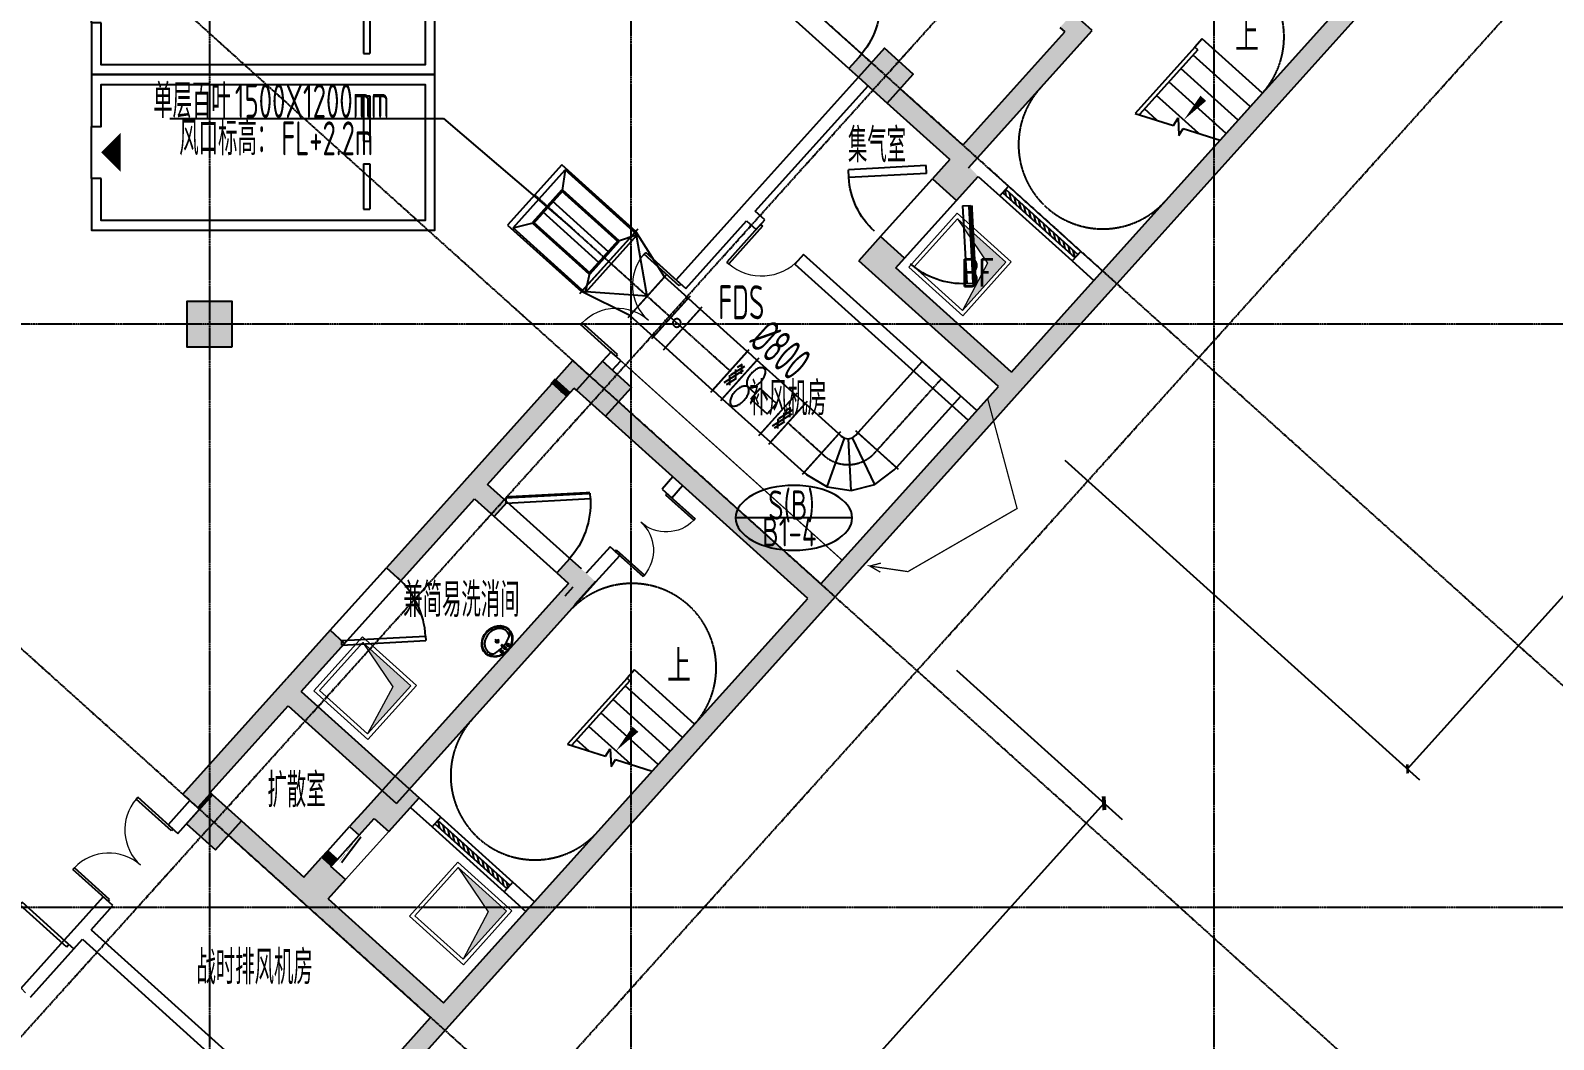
# Model space of a CAD drawing. Extents: x -20827274 to 1300756471, y -549375 to 3431892.
# Drawn here: x 50475 to 73986, y -293547 to -277979 of the extents above; entities that cross this region are included whole.
import ezdxf

# ---------------------------------------------------------------- set-up
doc = ezdxf.new("R2010")
doc.units = 0
doc.header["$LTSCALE"] = 10
for name, pattern in [('CENTER2', [1.125, 0.75, -0.125, 0.125, -0.125]), ('DASH', [0.35, 0.25, -0.1]), ('暖附图底图$0$DASH', [0.35, 0.25, -0.1]), ('暖附图底图$0$DOTE', [2.42, 2, -0.2, 0.02, -0.2])]:
    doc.linetypes.add(name, pattern=pattern)
for name, color, linetype in [('1-zs', 3, 'Continuous'), ('1-标注暖通', 4, 'Continuous'), ('DUCT-加压送风中心线', 5, 'CENTER2'), ('DUCT-加压送风标注', 3, 'Continuous'), ('DUCT-加压送风法兰', 2, 'Continuous'), ('DUCT-加压送风管', 1, 'Continuous'), ('DUCT-加压送风管端线', 2, 'Continuous'), ('DUCT-加压送风阀门', 7, 'Continuous'), ('DUCT-排风风口', 7, 'Continuous'), ('DUCT-送风中心线', 5, 'CENTER2'), ('DUCT-送风法兰', 2, 'Continuous'), ('DUCT-送风管', 4, 'Continuous'), ('DUCT-送风管端线', 2, 'Continuous'), ('DUCT-送风管设备', 7, 'Continuous'), ('DUCT-送风阀门', 7, 'Continuous'), ('H-TH_DIM', 3, 'Continuous'), ('H-暖通设备', 181, 'Continuous'), ('PUB_HATCH', 8, 'Continuous'), ('暖附图底图$0$00-停车位', 8, 'Continuous'), ('暖附图底图$0$1-标注暖通', 8, 'Continuous'), ('暖附图底图$0$A-COLUMN', 8, 'Continuous'), ('暖附图底图$0$A-DIM_SYMB', 8, 'Continuous'), ('暖附图底图$0$A-ROOM_NAME', 8, 'Continuous'), ('暖附图底图$0$A-STAIR', 8, 'Continuous'), ('暖附图底图$0$A-WALL', 8, 'Continuous'), ('暖附图底图$0$DOOR_FIRE', 8, 'Continuous'), ('暖附图底图$0$DOTE', 8, 'Continuous'), ('暖附图底图$0$LVTRY', 8, 'Continuous'), ('暖附图底图$0$PUB_HATCH', 8, 'Continuous'), ('暖附图底图$0$R_人防洗消集水坑', 8, 'Continuous'), ('暖附图底图$0$STAIR', 8, 'Continuous'), ('暖附图底图$0$WINDOW', 8, 'Continuous'), ('暖附图底图$0$WINDOW_RF', 8, 'Continuous')]:
    doc.layers.add(name, color=color, linetype=linetype)
doc.layers.add('HOLE', color=52, linetype='Continuous', lineweight=15)
doc.layers.add('暖附图底图$0$HOLE', color=8, linetype='Continuous', lineweight=15)
doc.styles.add('8B2_02', font='tssdeng.shx', dxfattribs={"width": 0.6, "bigfont": 'TSSDCHN.shx'})
doc.styles.add('8B2_02_T3', font='tssdeng.shx', dxfattribs={"width": 0.6, "bigfont": 'TSSDCHN.shx'})
doc.styles.add('_TCH_SPACE', font='SIMPLEX', dxfattribs={"height": 5, "bigfont": 'GBCBIG'})
doc.styles.add('暖附图底图$0$8B2_02', font='tssdeng.shx', dxfattribs={"width": 0.6, "bigfont": 'TSSDCHN.shx'})
doc.styles.add('暖附图底图$0$_TCH_DIM', font='SIMPLEX', dxfattribs={"bigfont": 'GBCBIG'})
doc.styles.add('暖附图底图$0$_TCH_SPACE', font='SIMPLEX', dxfattribs={"height": 5, "bigfont": 'GBCBIG'})
doc.dimstyles.new('_TCH_ARCH&&100', dxfattribs={"dimtxt": 350, "dimasz": 100, "dimexe": 250, "dimexo": 300, "dimgap": 100, "dimtad": 1, "dimdec": 0, "dimrnd": 50, "dimzin": 0, "dimdsep": 46, "dimtxsty": '8B2_02_T3', "dimblk": 'ARCHTICK', "dimcen": 0.09, "dimclrt": 7, "dimazin": 2, "dimtfac": 1, "dimtdec": 0, "dimtix": 1, "dimtmove": 2, "dimatfit": 3, "dimfxl": 0, "dimtolj": 1, "dimtzin": 0, "dimarcsym": 0})
doc.dimstyles.new('_TCH_ARCH&&150', dxfattribs={"dimtxt": 525, "dimasz": 150, "dimexe": 375, "dimexo": 450, "dimgap": 150, "dimtad": 1, "dimdec": 0, "dimrnd": 50, "dimzin": 0, "dimdsep": 46, "dimtxsty": '8B2_02_T3', "dimblk": 'ARCHTICK', "dimcen": 0.09, "dimclrt": 7, "dimazin": 2, "dimtfac": 1, "dimtdec": 0, "dimtix": 1, "dimtmove": 2, "dimatfit": 3, "dimfxl": 0, "dimtolj": 1, "dimtzin": 0, "dimarcsym": 0})

# ---------------------------------------------------------------- blocks, each defined once
blk = doc.blocks.new('$风口$00000108')
for p, q in [((-250, 135), (-190, 75)), ((-250, -135), (-250, 135)), ((250, 135), (200, 75)), ((250, 135), (250, -135)), ((200, 25), (-190, 25)), ((200, -25), (-190, -25)), ((-250, -135), (-190, -75)), ((200, -75), (250, -135)), ((250, -135), (-250, -135))]:
    blk.add_line(p, q)
at = {"linetype": 'Continuous'}
blk.add_line((250, 135), (-250, 135), dxfattribs=at)
at = {"lineweight": 40}
for p, q in [((-190, 75), (200, 75)), ((-190, -75), (-190, 75)), ((200, 75), (200, -75)), ((-190, -75), (200, -75))]:
    blk.add_line(p, q, dxfattribs=at)
blk = doc.blocks.new('$轴流风机$00000011')
for p, q in [((-500, 500, 0), (-500, -500, 0)), ((500, 500, 0), (-500, 500, 0)), ((500, -500, 0), (500, 500, 0)), ((-339, 135, 0), (-339, -135, 0)), ((88, 135, 0), (-339, 135, 0)), ((88, -135, 0), (88, 135, 0)), ((88, 0, 0), (288, 0, 0)), ((-339, -135, 0), (88, -135, 0)), ((-500, -500, 0), (500, -500, 0))]:
    blk.add_line(p, q)
for centre, radius, start, end in [((633, 238, 0), 465, 168.1126, 180), ((462, 274, 0), 291, 153.0603, 168.1126), ((355, 329, 0), 170, 129.1821, 153.0603), ((288, 410, 0), 64.8, 90, 129.1821), ((288, 410, 0), 64.8, 50.8179, 90), ((222, 329, 0), 170, 26.9397, 50.8179), ((115, 274, 0), 291, 11.8874, 26.9397), ((-56, 238, 0), 465, 0, 11.8874), ((633, 238, 0), 465, 180, 191.8874), ((462, 202, 0), 291, 191.8874, 206.9397), ((355, 148, 0), 170, 206.9397, 230.8179), ((288, 66, 0), 64.8, 230.8179, 270), ((288, 66, 0), 64.8, 270, 309.1821), ((222, 148, 0), 170, 309.1821, 333.0603), ((115, 202, 0), 291, 333.0603, 348.1126), ((-56, 238, 0), 465, 348.1126, 0), ((633, -238, 0), 465, 168.1126, 180), ((633, -238, 0), 465, 180, 191.8874), ((462, -202, 0), 291, 153.0603, 168.1126), ((355, -148, 0), 170, 129.1821, 153.0603), ((288, -66, 0), 64.8, 90, 129.1821), ((288, -66, 0), 64.8, 50.8179, 90), ((222, -148, 0), 170, 26.9397, 50.8179), ((115, -202, 0), 291, 11.8874, 26.9397), ((-56, -238, 0), 465, 0, 11.8874), ((-56, -238, 0), 465, 348.1126, 0), ((462, -274, 0), 291, 191.8874, 206.9397), ((355, -329, 0), 170, 206.9397, 230.8179), ((288, -410, 0), 64.8, 230.8179, 270), ((288, -410, 0), 64.8, 270, 309.1821), ((222, -329, 0), 170, 309.1821, 333.0603), ((115, -274, 0), 291, 333.0603, 348.1126)]:
    blk.add_arc(centre, radius, start, end)
for p in [(-500, 0, 0), (500, 0, 0)]:
    blk.add_point(p)
blk = doc.blocks.new('暖附图底图$0$车位2400x5300')
at = {"layer": '暖附图底图$0$00-停车位', "color": 251}
for p, q in [((-875, -1000), (-175, -1000)), ((-875, -1100), (-875, -1000)), ((-875, -1100), (-175, -1100)), ((-175, -1100), (-175, -1000)), ((175, -1000), (875, -1000)), ((175, -1100), (175, -1000)), ((175, -1100), (875, -1100)), ((875, -1100), (875, -1000)), ((400, -5300), (-400, -5300))]:
    blk.add_line(p, q, dxfattribs=at)
blk.add_lwpolyline([(400, -5150), (400, -5300), (1200, -5300), (1200, 0), (-1200, 0), (-1200, -5300), (-400, -5300), (-400, -5150), (-1050, -5150), (-1050, -150), (1050, -150), (1050, -5150), (400, -5150)], dxfattribs=at)
blk.add_lwpolyline([(0, -5150, 0, 600, 0), (0, -4850, 600, 600, 0)], format="xyseb", dxfattribs=at)
blk = doc.blocks.new('暖附图底图$0$洗消污水集水坑')
at = {"layer": '暖附图底图$0$R_人防洗消集水坑', "lineweight": 15}
h = blk.add_hatch(color=256, dxfattribs=at)
h.dxf.hatch_style = 1
h.paths.add_polyline_path([(161254, 16997), (162054, 17197), (161054, 17197), (161054, 16197)])
for points in [[(162114, 17257), (160994, 17257), (160994, 16137), (162114, 16137)], [(162054, 17197), (161054, 17197), (161054, 16197), (162054, 16197)]]:
    blk.add_lwpolyline(points, close=True, dxfattribs=at)
blk.add_lwpolyline([(161054, 16197), (161254, 16997), (162054, 17197)], dxfattribs=at)
blk = doc.blocks.new('暖附图底图$0$洗消坑')
at = {"layer": '暖附图底图$0$R_人防洗消集水坑', "lineweight": 15, "rotation": 227.9999999999999}
for p in [(227725, -275200), (218544, -281735), (220017, -285211)]:
    blk.add_blockref('暖附图底图$0$洗消污水集水坑', p, dxfattribs=at)
blk = doc.blocks.new('_FZH')
blk.add_lwpolyline([(-0.5, -0.5), (0.5, -0.5), (0.5, 0.5), (-0.5, 0.5)], close=True)
at = {"layer": 'PUB_HATCH'}
blk.add_solid([(-0.5, -0.5), (0.5, -0.5), (-0.5, 0.5), (0.5, 0.5)], dxfattribs=at)
blk = doc.blocks.new('暖附图底图$0$$DorLib2D$00000002')
for p, q in [((-0.5, 0), (-0.5, 0.4875)), ((-0.475, 0.4875), (-0.5, 0.4875)), ((-0.475, 0), (-0.475, 0.4875)), ((0.475, 0), (0.475, 0.4875)), ((0.475, 0.4875), (0.5, 0.4875)), ((0.5, 0), (0.5, 0.4875)), ((-0.5, 0), (-0.475, 0)), ((0.5, 0), (0.475, 0))]:
    blk.add_line(p, q)
at = {"lineweight": 13}
for centre, start, end in [((-0.4875, 0), 0, 88.53072), ((0.4875, 0), 91.46928, 180)]:
    blk.add_arc(centre, 0.4875, start, end, dxfattribs=at)
blk = doc.blocks.new('暖附图底图$0$$DorLib2D$00000081')
for p, q in [((-0.207, 0.774), (-0.169, 0.811)), ((0.5, 0.067), (-0.207, 0.774)), ((0.538, 0.104), (-0.169, 0.811)), ((0.5, 0.067), (0.538, 0.104))]:
    blk.add_line(p, q)
blk.add_arc((0.5, 0.067), 1, 135, 180)
blk = doc.blocks.new('暖附图底图$0$$DorLib2D$00000084')
for p, q in [((-0.207, 0.807), (-0.16, 0.854)), ((0.5, 0.1), (-0.207, 0.807)), ((0.5, 0.1), (0.547, 0.147))]:
    blk.add_line(p, q)
at = {"const_width": 0.0333}
blk.add_lwpolyline([(0.547, 0.147), (-0.16, 0.854)], dxfattribs=at)
blk.add_arc((0.5, 0.1), 1, 135, 180)
blk = doc.blocks.new('暖附图底图$0$$WINLIB2D$00000039')
at = {"color": 0}
for points in [[(-0.5, 0.5), (-0.5, -0.5)], [(0.5, 0.5), (-0.5, 0.5)], [(0.5, -0.5), (0.5, 0.5)], [(-0.5, 0.167), (0.5, 0.167)], [(-0.384, -0.167), (-0.448, 0.167)], [(-0.316, -0.167), (-0.38, 0.167)], [(-0.248, -0.167), (-0.312, 0.167)], [(-0.18, -0.167), (-0.244, 0.167)], [(-0.112, -0.167), (-0.176, 0.167)], [(-0.044, -0.167), (-0.108, 0.167)], [(0.024, -0.167), (-0.04, 0.167)], [(0.092, -0.167), (0.028, 0.167)], [(0.16, -0.167), (0.096, 0.167)], [(0.228, -0.167), (0.164, 0.167)], [(0.296, -0.167), (0.232, 0.167)], [(0.364, -0.167), (0.3, 0.167)], [(0.432, -0.167), (0.368, 0.167)], [(0.5, -0.167), (0.436, 0.167)], [(-0.452, -0.167), (-0.5, 0.084)], [(-0.5, -0.167), (0.5, -0.167)], [(0.5, -0.5), (-0.5, -0.5)]]:
    blk.add_lwpolyline(points, dxfattribs=at)
blk = doc.blocks.new('暖附图底图$0$$DorLib2D$00000075')
for p, q in [((-0.207, 1.02), (-0.136, 1.09)), ((0.5, 0.313), (-0.207, 1.02)), ((0.5, 0.313), (0.571, 0.383)), ((0.5, -0.313), (-0.207, -1.02)), ((0.571, -0.383), (-0.136, -1.09)), ((0.5, -0.313), (0.571, -0.383)), ((-0.207, -1.02), (-0.136, -1.09))]:
    blk.add_line(p, q)
at = {"const_width": 0.0625}
blk.add_lwpolyline([(0.571, 0.383), (-0.136, 1.09)], dxfattribs=at)
for centre, start, end in [((0.5, 0.313), 135, 180), ((0.5, -0.313), 180, 225)]:
    blk.add_arc(centre, 1, start, end)
blk = doc.blocks.new('暖附图底图$0$$DorLib2D$00000249')
at = {"color": 0}
for points, const_width in [([(-0.504, 0.274), (0.492, 0.361)], 0.06), ([(-0.5, 0.2), (-0.254, 0.221)], 0.01), ([(-0.156, 0.23), (0.13, 0.255)], 0.01), ([(0.207, 0.262), (0.496, 0.287)], 0.01)]:
    blk.add_lwpolyline(points, dxfattribs=dict(at, const_width=const_width))
blk = doc.blocks.new('暖附图底图$0$$lvtry$00000173')
at = {"color": 0}
for p, q in [((-35, -219, 0), (40, -219, 0)), ((-11, -125, 0), (-16, -50, 0)), ((2, -177, 0), (2, -260, 0)), ((12, -125, 0), (16, -50, 0))]:
    blk.add_line(p, q, dxfattribs=at)
for centre, radius in [((-69, -62, 0), 20.6), ((-69, -62, 0), 15.6), ((2, -219, 0), 23.4), ((0, -50, 0), 15.8), ((72, -62, 0), 20.6), ((72, -62, 0), 15.6)]:
    blk.add_circle(centre, radius, dxfattribs=at)
blk.add_arc((1, -117, 0), 13.9, 215.486, 324.514, dxfattribs=at)
blk.add_ellipse((2, -219, 0), major_axis=(-259, 0), ratio=0.848663, dxfattribs=at)
for start_param, end_param in [(4.764585, 5.931457), (3.493317, 4.671733)]:
    blk.add_ellipse((2, -215, 0), major_axis=(-259, 0), ratio=0.459125, start_param=start_param, end_param=end_param, dxfattribs=at)
for points, knots in [([(-247, -219, 0), (-247, -226, 0), (-247, -233, 0), (-245, -253, 0), (-242, -264, 0), (-234, -288, 0), (-229, -299, 0), (-216, -321, 0), (-209, -331, 0), (-192, -351, 0), (-183, -360, 0), (-162, -377, 0), (-151, -385, 0), (-127, -399, 0), (-115, -405, 0), (-88, -415, 0), (-75, -419, 0), (-47, -425, 0), (-32, -427, 0), (-4, -429, 0), (11, -429, 0), (40, -426, 0), (54, -424, 0), (82, -418, 0), (96, -413, 0), (122, -403, 0), (134, -397, 0), (158, -383, 0), (169, -375, 0), (189, -357, 0), (198, -348, 0), (215, -328, 0), (222, -318, 0), (234, -296, 0), (239, -284, 0), (246, -261, 0), (248, -249, 0), (251, -225, 0), (251, -213, 0), (249, -189, 0), (246, -177, 0), (239, -154, 0), (234, -143, 0), (222, -121, 0), (215, -110, 0), (199, -90, 0), (190, -81, 0), (170, -63, 0), (159, -55, 0), (135, -41, 0), (123, -35, 0), (97, -24, 0), (83, -20, 0), (55, -13, 0), (41, -11, 0), (12, -9, 0), (-3, -9, 0), (-31, -10, 0), (-46, -12, 0), (-74, -18, 0), (-87, -22, 0), (-114, -32, 0), (-126, -38, 0), (-150, -52, 0), (-162, -60, 0), (-182, -77, 0), (-192, -86, 0), (-209, -106, 0), (-216, -116, 0), (-228, -138, 0), (-234, -149, 0), (-242, -172, 0), (-244, -184, 0), (-247, -204, 0), (-247, -211, 0), (-247, -219, 0)], [0, 0, 0, 0, 0.105369, 0.105369, 0.278747, 0.278747, 0.452125, 0.452125, 0.625504, 0.625504, 0.798882, 0.798882, 0.97226, 0.97226, 1.145639, 1.145639, 1.319017, 1.319017, 1.492395, 1.492395, 1.665774, 1.665774, 1.839152, 1.839152, 2.01253, 2.01253, 2.185909, 2.185909, 2.359287, 2.359287, 2.532665, 2.532665, 2.706044, 2.706044, 2.879422, 2.879422, 3.0528, 3.0528, 3.226179, 3.226179, 3.399557, 3.399557, 3.572935, 3.572935, 3.746313, 3.746313, 3.919692, 3.919692, 4.09307, 4.09307, 4.266448, 4.266448, 4.439827, 4.439827, 4.613205, 4.613205, 4.786583, 4.786583, 4.959962, 4.959962, 5.13334, 5.13334, 5.306718, 5.306718, 5.480097, 5.480097, 5.653475, 5.653475, 5.826853, 5.826853, 6.000232, 6.000232, 6.17361, 6.17361, 6.283185, 6.283185, 6.283185, 6.283185]), ([(-184, -131, 0), (-185, -133, 0), (-186, -135, 0), (-191, -143, 0), (-195, -149, 0), (-201, -161, 0), (-203, -168, 0), (-207, -180, 0), (-209, -187, 0), (-211, -199, 0), (-212, -205, 0), (-212, -214, 0), (-212, -216, 0), (-212, -219, 0), (-212, -225, 0), (-212, -232, 0), (-210, -246, 0), (-208, -254, 0), (-204, -266, 0), (-202, -272, 0), (-198, -281, 0), (-196, -286, 0), (-189, -298, 0), (-185, -304, 0), (-176, -316, 0), (-171, -322, 0), (-161, -332, 0), (-156, -337, 0), (-143, -347, 0), (-135, -353, 0), (-121, -362, 0), (-116, -365, 0), (-105, -370, 0), (-100, -373, 0), (-88, -378, 0), (-82, -380, 0), (-69, -384, 0), (-63, -386, 0), (-47, -389, 0), (-38, -391, 0), (-21, -393, 0), (-12, -393, 0), (7, -394, 0), (16, -393, 0), (34, -392, 0), (43, -390, 0), (59, -387, 0), (67, -385, 0), (83, -380, 0), (91, -378, 0), (106, -372, 0), (113, -368, 0), (127, -361, 0), (133, -357, 0), (146, -348, 0), (152, -343, 0), (163, -333, 0), (169, -328, 0), (178, -317, 0), (183, -312, 0), (190, -301, 0), (194, -296, 0), (200, -284, 0), (204, -277, 0), (209, -264, 0), (210, -258, 0), (213, -246, 0), (214, -241, 0), (216, -227, 0), (216, -219, 0), (215, -206, 0), (214, -200, 0), (213, -189, 0), (211, -183, 0), (206, -167, 0), (202, -156, 0), (193, -141, 0), (190, -136, 0), (187, -131, 0)], [5.740897, 5.740897, 5.740897, 5.740897, 5.780874, 5.780874, 5.896829, 5.896829, 6.012784, 6.012784, 6.128739, 6.128739, 6.240697, 6.240697, 6.283185, 6.283185, 6.283185, 6.399826, 6.399826, 6.5409, 6.5409, 6.634, 6.634, 6.7271, 6.7271, 6.852188, 6.852188, 6.977276, 6.977276, 7.077377, 7.077377, 7.229977, 7.229977, 7.317389, 7.317389, 7.404801, 7.404801, 7.497094, 7.497094, 7.589386, 7.589386, 7.712334, 7.712334, 7.835281, 7.835281, 7.958228, 7.958228, 8.081175, 8.081175, 8.194983, 8.194983, 8.30879, 8.30879, 8.422598, 8.422598, 8.537599, 8.537599, 8.6526, 8.6526, 8.767602, 8.767602, 8.884432, 8.884432, 8.982435, 8.982435, 9.119467, 9.119467, 9.224191, 9.224191, 9.328914, 9.328914, 9.470087, 9.470087, 9.571187, 9.571187, 9.672288, 9.672288, 9.874489, 9.874489, 9.967059, 9.967059, 9.967059, 9.967059])]:
    blk.add_open_spline(points, degree=3, knots=knots, dxfattribs=at)
for p in [(1, -50), (2, -219, 0)]:
    blk.add_point(p, dxfattribs=at)
blk = doc.blocks.new('暖附图底图$0$$DorLib2D$00000001')
for p, q in [((0.45, 0.975), (0.5, 0.975)), ((0.45, 0), (0.45, 0.975)), ((0.5, 0), (0.5, 0.975)), ((0.5, 0), (0.45, 0))]:
    blk.add_line(p, q)
at = {"lineweight": 13}
blk.add_arc((0.475, 0), 0.975, 91.4693, 180, dxfattribs=at)
blk = doc.blocks.new('暖附图底图$0$AFSFCS')
at = {"layer": '暖附图底图$0$PUB_HATCH'}
for points in [[(66889.8, -281836.5), (67112.7, -282037.2), (71094, -277615.5), (70871.1, -277414.8)], [(66864.6, -277978.8), (66567.4, -277711.1), (66366.6, -277934.1), (66440.9, -278001)], [(64900, -280011.2), (64957.6, -280096.7), (66864.6, -277978.8), (66440.9, -278001), (64868.5, -279747.4)], [(63255.8, -278699), (63456.5, -278476), (63307.9, -278342.2), (63107.1, -278565.1)], [(63902.4, -278877.5), (63701.6, -279100.4), (64667.7, -279970.3), (64900, -280011.2), (64868.5, -279747.4)], [(64667.7, -279970.3), (64400.1, -280267.6), (64771.6, -280602.1), (65106.2, -280230.6), (64900, -280011.2)], [(63834.9, -281642.5), (63968.7, -281493.9), (63597.1, -281159.3), (63262.6, -281530.9)], [(65581.2, -283439.2), (65618.4, -283248.4), (63834.9, -281642.5), (63262.6, -281530.9), (65417.7, -283471.4)], [(65581.2, -283439.2), (65707.5, -283597.8), (67112.7, -282037.2), (66889.8, -281836.5), (65618.4, -283248.4)], [(58589.9, -283357.8), (58812.9, -283558.5), (58869.2, -283495.9), (58847, -283072.3)], [(58906.4, -283529.4), (59107.1, -283306.5), (58847, -283072.3), (58869.2, -283495.9)], [(57345.2, -285039.1), (57531.1, -284982.1), (58746, -283632.8), (58523, -283432.1), (57174.3, -284930)], [(58523, -283432.1), (58746, -283632.8), (58812.9, -283558.5), (58589.9, -283357.8)], [(65016.2, -283917.3), (65239.1, -284118), (65707.5, -283597.8), (65581.2, -283439.2), (65417.7, -283471.4)], [(59553, -283707.9), (59352.3, -283930.9), (60541.3, -285001.5), (60742.1, -284778.5)], [(62637, -286709), (62763.4, -286867.6), (65239.1, -284118), (65016.2, -283917.3), (62674.2, -286518.3)], [(57174.3, -284930), (55969.8, -286267.8), (56192.7, -286468.5), (57330.3, -285205.1), (57345.2, -285039.1)], [(62637, -286709), (62674.2, -286518.3), (60742.1, -284778.5), (60541.3, -285001.5), (62473.5, -286741.2)], [(57330.3, -285205.1), (57633.3, -285477.8), (57834, -285254.9), (57531.1, -284982.1), (57345.2, -285039.1)], [(58980.2, -286286.9), (58800.1, -286124.8), (58599.4, -286347.7), (58779.5, -286509.9), (58943, -286477.7)], [(59203.1, -286487.8), (58980.1, -286287), (58980.2, -286286.9), (58943, -286477.7), (59069.3, -286636.3)], [(58943, -286477.7), (58779.5, -286509.9), (58656.1, -286646.9), (58879.1, -286847.6), (59069.3, -286636.3)], [(58879.1, -286847.6), (58656.1, -286646.9), (56102.9, -289482.6), (56125.1, -289906.2)], [(58258, -291423), (58480.9, -291623.8), (62763.4, -286867.6), (62637, -286709), (62473.5, -286741.2)], [(54653.7, -288177.8), (55322.9, -287434.6), (55099.9, -287233.9), (54430.8, -287977), (54512.5, -288185.2)], [(52824.9, -289760.6), (53248.6, -289738.4), (54453, -288400.7), (54512.5, -288185.2), (54430.8, -287977)], [(54512.5, -288185.2), (54453, -288400.7), (56125.1, -289906.2), (56102.9, -289482.6), (54653.7, -288177.8)], [(55634.5, -290002.8), (56006, -290337.3), (56474.4, -289817.1), (56102.9, -289482.6)], [(53248.6, -289738.4), (52824.9, -289760.6), (53047.8, -289961.3)], [(53085, -289994.8), (53285.7, -289771.8), (53248.6, -289738.4), (53047.8, -289961.3)], [(55634.5, -290002.8), (55400.3, -290262.9), (55548.9, -290396.7), (55783.1, -290136.6)], [(53731.6, -290173.3), (53530.9, -290396.2), (54868.5, -291600.7), (54880.5, -291288.5), (54697.7, -291043.2)], [(54880.5, -291288.5), (55069.3, -291377.7), (55336.9, -291080.5), (54965.3, -290745.9), (54697.7, -291043.2)], [(55114, -290879.7), (55214.3, -290768.3), (55065.7, -290634.4), (54965.3, -290745.9)], [(54880.5, -291288.5), (54868.5, -291600.7), (56652.1, -293206.6), (56860.2, -293124.9), (56852.8, -292983.6), (55069.3, -291377.7)], [(56860.2, -293124.9), (57075.7, -293184.4), (58480.9, -291623.8), (58258, -291423), (56852.8, -292983.6)], [(54912.3, -295138.8), (55135.3, -295339.5), (57075.7, -293184.4), (56860.2, -293124.9), (56652.1, -293206.6)]]:
    blk.add_hatch(color=256, dxfattribs=at).paths.add_polyline_path(points)
at = {"layer": '暖附图底图$0$A-DIM_SYMB'}
for points in [[(69121.9, -278423.4, 0, 0, 0), (68278.8, -279359.7, 0, 120, 0), (68579.9, -279025.3, 0, 0, 0)], [(60356.3, -288158.6, 0, 0, 0), (59513.2, -289094.9, 0, 120, 0), (59814.3, -288760.5, 0, 0, 0)]]:
    blk.add_lwpolyline(points, format="xyseb", dxfattribs=at)
at = {"layer": '暖附图底图$0$A-STAIR'}
for p, q in [((68563.7, -278109.2), (68450, -278235.6)), ((69492.7, -278945.6), (68563.7, -278109.2)), ((68450, -278235.6), (67529.9, -279257.5)), ((68450, -278235.6), (67529.9, -279257.5)), ((68494.6, -278275.7), (67592.8, -279277.3)), ((69305.3, -279153.7), (68421, -278357.4)), ((68494.6, -278275.7), (68450, -278235.6)), ((69118, -279361.8), (68233.6, -278565.5)), ((68930.6, -279569.9), (68046.3, -278773.6)), ((68506.9, -279565.1), (67858.9, -278981.7)), ((69492.7, -278945.6), (68840.4, -279670.1)), ((67529.9, -279257.5), (68118.5, -279442.8)), ((67863.4, -279362.5), (67671.6, -279189.8)), ((68118.5, -279442.8), (68190.9, -279328.9)), ((68190.9, -279328.9), (68202.8, -279597.6)), ((68202.8, -279597.6), (68270.8, -279490.8)), ((68270.8, -279490.8), (68840.4, -279670.1)), ((59684.4, -287970.8), (58764.3, -288992.7)), ((59684.4, -287970.8), (58764.3, -288992.7)), ((59798.1, -287844.4), (59684.4, -287970.8)), ((59729, -288010.9), (59684.4, -287970.8)), ((60727.1, -288680.8), (59798.1, -287844.4)), ((59729, -288010.9), (58827.2, -289012.5)), ((60539.7, -288888.9), (59655.4, -288092.6)), ((60352.4, -289097), (59468, -288300.7)), ((60165, -289305.1), (59280.7, -288508.8)), ((60727.1, -288680.8), (60074.7, -289405.3)), ((59097.8, -289097.7), (58905.9, -288925)), ((59741.2, -289300.3), (59093.3, -288716.9)), ((58764.3, -288992.7), (59352.8, -289178)), ((59352.8, -289178), (59425.3, -289064.1)), ((59425.3, -289064.1), (59437.2, -289332.8)), ((59437.2, -289332.8), (59505.2, -289226)), ((59505.2, -289226), (60074.7, -289405.3))]:
    blk.add_line(p, q, dxfattribs=at)
at = {"layer": '暖附图底图$0$A-WALL'}
for p, q in [((66889.8, -281836.5), (70871.1, -277414.8)), ((67112.7, -282037.2), (71094, -277615.5)), ((66864.6, -277978.8), (66567.4, -277711.1)), ((64868.5, -279747.4), (66440.9, -278001)), ((64957.6, -280096.7), (66864.6, -277978.8)), ((66366.6, -277934.1), (66440.9, -278001)), ((63307.9, -278342.2), (63107.1, -278565.1)), ((63456.5, -278476), (63307.9, -278342.2)), ((63107.1, -278565.1), (63255.8, -278699)), ((61449.1, -280705.4), (63255.8, -278699)), ((61664.6, -280765), (63404.4, -278832.8)), ((64868.5, -279747.4), (63902.4, -278877.5)), ((64667.7, -279970.3), (63701.6, -279100.4)), ((64667.7, -279970.3), (64400.1, -280267.6)), ((64771.6, -280602.1), (65106.2, -280230.6)), ((65106.2, -280230.6), (65440.6, -280531.7)), ((65574.5, -280383), (65240, -280081.9)), ((64400.1, -280267.6), (64771.6, -280602.1)), ((65440.6, -280531.7), (65574.5, -280383)), ((61449.1, -280705.4), (60441.2, -281824.8)), ((60589.9, -281958.6), (61530.8, -280913.6)), ((61530.8, -280913.6), (61679.4, -281047.4)), ((61813.3, -280898.8), (61664.6, -280765)), ((61679.4, -281047.4), (61813.3, -280898.8)), ((63597.1, -281159.3), (63262.6, -281530.9)), ((63968.7, -281493.9), (63597.1, -281159.3)), ((66689.2, -281386.7), (66555.3, -281535.4)), ((67023.6, -281687.8), (66689.2, -281386.7)), ((62407.8, -281434.1), (62274, -281582.7)), ((62274, -281582.7), (64949.3, -283991.6)), ((65083.1, -283843), (62407.8, -281434.1)), ((65417.7, -283471.4), (63262.6, -281530.9)), ((63834.9, -281642.5), (63968.7, -281493.9)), ((65618.4, -283248.4), (63834.9, -281642.5)), ((66555.3, -281535.4), (66889.8, -281836.5)), ((60441.2, -281824.8), (60589.9, -281958.6)), ((65618.4, -283248.4), (66889.8, -281836.5)), ((65707.5, -283597.8), (67112.7, -282037.2)), ((59437.5, -282939.5), (59307.9, -283083.5)), ((59586.2, -283073.3), (59437.5, -282939.5)), ((58589.9, -283357.8), (58847, -283072.3)), ((59107.1, -283306.5), (58847, -283072.3)), ((59456.5, -283217.3), (59586.2, -283073.3)), ((57174.3, -284930), (58523, -283432.1)), ((58515.6, -283425.5), (58582.6, -283351.1)), ((58523, -283432.1), (58589.9, -283357.8)), ((58664.3, -283559.3), (58731.2, -283485)), ((58812.9, -283558.5), (58869.2, -283495.9)), ((58906.4, -283529.4), (58869.2, -283495.9)), ((65016.2, -283917.3), (65417.7, -283471.4)), ((57531.1, -284982.1), (58746, -283632.8)), ((58746, -283632.8), (58812.9, -283558.5)), ((60742.1, -284778.5), (59553, -283707.9)), ((65239.1, -284118), (65707.5, -283597.8)), ((60541.3, -285001.5), (59352.3, -283930.9)), ((62674.2, -286518.3), (65016.2, -283917.3)), ((62763.4, -286867.6), (65239.1, -284118)), ((57174.3, -284930), (55969.8, -286267.8)), ((60392.7, -284867.7), (60225.4, -285053.4)), ((62674.2, -286518.3), (60742.1, -284778.5)), ((57834, -285254.9), (57531.1, -284982.1)), ((60225.4, -285053.4), (60374, -285187.3)), ((60374, -285187.3), (60541.3, -285001.5)), ((62473.5, -286741.2), (60541.3, -285001.5)), ((56192.7, -286468.5), (57330.3, -285205.1)), ((57330.3, -285205.1), (57633.3, -285477.8)), ((57633.3, -285477.8), (57834, -285254.9)), ((58800.1, -286124.8), (58599.4, -286347.7)), ((58980.2, -286286.9), (58800.1, -286124.8)), ((59422.5, -285945.2), (59054.4, -286353.9)), ((59203.1, -286487.8), (59571.1, -286079)), ((59571.1, -286079), (59422.5, -285945.2)), ((55969.8, -286267.8), (56192.7, -286468.5)), ((58599.4, -286347.7), (58779.5, -286509.9)), ((58980.1, -286287), (58980.2, -286286.9)), ((59047.1, -286347.3), (59047.1, -286347.2)), ((58779.5, -286509.9), (58656.1, -286646.9)), ((58846.4, -286570.1), (58723, -286707.1)), ((59195.7, -286481.1), (59062, -286629.6)), ((59203.1, -286487.8), (59069.3, -286636.3)), ((58656.1, -286646.9), (56102.9, -289482.6)), ((58258, -291423), (62473.5, -286741.2)), ((59062, -286629.6), (58871.7, -286841)), ((59069.3, -286636.3), (58879.1, -286847.6)), ((58879.1, -286847.6), (56125.1, -289906.2)), ((58480.9, -291623.8), (62763.4, -286867.6)), ((55099.9, -287233.9), (54430.8, -287977)), ((55322.9, -287434.6), (55099.9, -287233.9)), ((54653.7, -288177.8), (55322.9, -287434.6)), ((52824.9, -289760.6), (54430.8, -287977)), ((54653.7, -288177.8), (56102.9, -289482.6)), ((53248.6, -289738.4), (54453, -288400.7)), ((54453, -288400.7), (56125.1, -289906.2)), ((55634.5, -290002.8), (56102.9, -289482.6)), ((56102.9, -289482.6), (56474.4, -289817.1)), ((52936.3, -289860.9), (52601.8, -290232.5)), ((52824.9, -289760.6), (53047.8, -289961.3)), ((53248.6, -289738.4), (53248.6, -289738.4)), ((53248.6, -289738.4), (53285.7, -289771.8)), ((56006, -290337.3), (56474.4, -289817.1)), ((56808.8, -290118.2), (56474.4, -289817.1)), ((52750.4, -290366.3), (53085, -289994.8)), ((53047.8, -289961.3), (53085, -289994.8)), ((55634.5, -290002.8), (55400.3, -290262.9)), ((56340.6, -289965.7), (56675, -290266.9)), ((56675, -290266.9), (56808.8, -290118.2)), ((52601.8, -290232.5), (52750.4, -290366.3)), ((53731.6, -290173.3), (54697.7, -291043.2)), ((55400.3, -290262.9), (55548.9, -290396.7)), ((55548.9, -290396.7), (55783.1, -290136.6)), ((55783.1, -290136.6), (56006, -290337.3)), ((53530.9, -290396.2), (54868.5, -291600.7)), ((54697.7, -291043.2), (54965.3, -290745.9)), ((55065.7, -290634.4), (54965.3, -290745.9)), ((55214.3, -290768.3), (55065.7, -290634.4)), ((55114, -290879.7), (55214.3, -290768.3)), ((55336.9, -291080.5), (55114, -290879.7)), ((55069.3, -291377.7), (55336.9, -291080.5)), ((57923.6, -291121.9), (57789.7, -291270.6)), ((57789.7, -291270.6), (58124.2, -291571.7)), ((58258, -291423), (57923.6, -291121.9)), ((51598.1, -291347.2), (51196.6, -291793.1)), ((51412.1, -291852.6), (51746.7, -291481)), ((51746.7, -291481), (51598.1, -291347.2)), ((55069.3, -291377.7), (56852.8, -292983.6)), ((56852.8, -292983.6), (58258, -291423)), ((54868.5, -291600.7), (56652.1, -293206.6)), ((57075.7, -293184.4), (58480.9, -291623.8)), ((51196.6, -291793.1), (50995.9, -292016)), ((51144.5, -292149.9), (51278.3, -292001.2)), ((51278.3, -292001.2), (54845.4, -295213.1)), ((51412.1, -291852.6), (54979.2, -295064.4)), ((50995.9, -292016), (51144.5, -292149.9)), ((54912.3, -295138.8), (56652.1, -293206.6)), ((55135.3, -295339.5), (57075.7, -293184.4))]:
    blk.add_line(p, q, dxfattribs=at)
at = {"layer": '暖附图底图$0$DOTE', "color": 16, "linetype": '暖附图底图$0$DOTE', "ltscale": 1.5}
for p, q in [((53241.4, -155629.3), (53241.4, -385768.2)), ((59741.4, -155629.3), (59741.4, -385768.2)), ((68741.4, -155629.3), (68741.4, -385768.2))]:
    blk.add_line(p, q, dxfattribs=at)
at = {"layer": '暖附图底图$0$DOTE', "color": 127, "linetype": '暖附图底图$0$DOTE', "ltscale": 1.5}
for p, q in [((-19282.2, -370815), (113456.9, -223393.3)), ((-14328.5, -375027.4), (118287.3, -227742.6)), ((54955.2, -270821.4), (78594.3, -292106.2)), ((50605.8, -275651.8), (74245, -296936.6)), ((44583.6, -282340.1), (68222.8, -303624.9)), ((145070.3, -282510.4), (16241.4, -282510.4)), ((145070.3, -291510.4), (16241.4, -291510.4))]:
    blk.add_line(p, q, dxfattribs=at)
at = {"layer": '暖附图底图$0$STAIR', "color": 9, "linetype": '暖附图底图$0$DASH'}
for centre, start, end in [((68526.6, -278075.8), 318, 138), ((67027.7, -279740.4), 138, 318), ((59761, -287811), 318, 138), ((58262.1, -289475.6), 138, 318)]:
    blk.add_arc(centre, 1300, start, end, dxfattribs=at)
at = {"layer": '暖附图底图$0$WINDOW'}
for p, q in [((50326.7, -292759.2), (50995.9, -292016)), ((50475.4, -292893), (51144.5, -292149.9))]:
    blk.add_line(p, q, dxfattribs=at)
at = {"layer": '暖附图底图$0$WINDOW_RF'}
for p, q in [((63307.9, -278342.2), (62341.8, -277472.3)), ((63107.1, -278565.1), (62141, -277695.3)), ((63597.1, -281159.3), (64400.1, -280267.6)), ((63968.7, -281493.9), (64771.6, -280602.1)), ((58800.1, -286124.8), (57834, -285254.9)), ((58599.4, -286347.7), (57633.3, -285477.8)), ((55099.9, -287233.9), (55969.8, -286267.8)), ((55322.9, -287434.6), (56192.7, -286468.5)), ((55065.7, -290634.4), (55400.3, -290262.9)), ((55214.3, -290768.3), (55548.9, -290396.7))]:
    blk.add_line(p, q, dxfattribs=at)
at = {"layer": '暖附图底图$0$WINDOW_RF', "lineweight": 15}
blk.add_line((55336.9, -291080.5), (56006, -290337.3), dxfattribs=at)
blk.add_blockref('暖附图底图$0$洗消坑', (-67208.6, 124839.6))
at = {"layer": '暖附图底图$0$00-停车位', "rotation": 270}
for p in [(56716.4, -277460.4), (56716.4, -279860.4)]:
    blk.add_blockref('暖附图底图$0$车位2400x5300', p, dxfattribs=at)
at = {"layer": '暖附图底图$0$A-COLUMN'}
for p, xscale, yscale, zscale, rotation in [((63679.4, -278676.7), 600.0000000000158, 600.0000000000158, 600.0000000000158, 47.99999999999928), ((53241.4, -282510.4), 699.9999999993597, 699.9999999993597, 699.9999999993597, 89.9999999999726), ((59330.1, -283507.2), 600.0000000000256, 600.0000000000256, 600.0000000000256, 47.99999999999824), ((53307.9, -290195.5), 600.0000000000256, 600.0000000000256, 600.0000000000256, 47.99999999999824)]:
    blk.add_blockref('_FZH', p, dxfattribs=dict(at, xscale=xscale, yscale=yscale, zscale=zscale, rotation=rotation))
at = {"layer": '暖附图底图$0$DOOR_FIRE', "zscale": 200}
for name, p, xscale, yscale, rotation in [('暖附图底图$0$$DorLib2D$00000001', (62043.6, -281240.7), 800, 800, 137.9999999999984), ('暖附图底图$0$$DorLib2D$00000002', (60013.7, -282449.1), -1500, 1500, 47.9999999999991), ('暖附图底图$0$$DorLib2D$00000002', (59898.2, -285566.2), -1200, 1200, 228.0000000000064), ('暖附图底图$0$$DorLib2D$00000002', (52174.2, -290856.8), 1500, 1500, 47.99999999999685)]:
    blk.add_blockref(name, p, dxfattribs=dict(at, xscale=xscale, yscale=yscale, rotation=rotation))
at = {"layer": '暖附图底图$0$LVTRY', "rotation": 228.0000000000098}
blk.add_blockref('暖附图底图$0$$lvtry$00000173', (57842.9, -287548.5, 0), dxfattribs=at)
at = {"layer": '暖附图底图$0$WINDOW', "zscale": 200}
for name, p, xscale, yscale, rotation in [('暖附图底图$0$$WINLIB2D$00000039', (66064.9, -280959.2), -1500, -200, 137.9999999999984), ('暖附图底图$0$$WINLIB2D$00000039', (57299.3, -290694.4), -1500, -200, 318.0000000000001), ('暖附图底图$0$$DorLib2D$00000001', (50735.6, -292454.5), 1000, 1000, 47.99999999998636)]:
    blk.add_blockref(name, p, dxfattribs=dict(at, xscale=xscale, yscale=yscale, rotation=rotation))
at = {"layer": '暖附图底图$0$WINDOW_RF'}
for name, p, xscale, yscale, zscale, rotation in [('暖附图底图$0$$DorLib2D$00000081', (62724.5, -278018.7), 1300, -1300, 300, 137.9999999999988), ('暖附图底图$0$$DorLib2D$00000075', (64184.4, -280880.7), 1200, -1200, 500, 48.00000000000828), ('暖附图底图$0$$DorLib2D$00000084', (58216.7, -285801.3), 1300, -1300, 300, 137.9999999999987), ('暖附图底图$0$$DorLib2D$00000081', (55646.3, -286851.2), -1300, -1300, 300, 47.99999999999795)]:
    blk.add_blockref(name, p, dxfattribs=dict(at, xscale=xscale, yscale=yscale, zscale=zscale, rotation=rotation))
at = {"layer": '暖附图底图$0$WINDOW_RF', "lineweight": 15, "xscale": -500, "yscale": -500, "zscale": 200, "rotation": 47.99999999998787}
blk.add_blockref('暖附图底图$0$$DorLib2D$00000249', (55307.3, -290515.6), dxfattribs=at)
at = {"layer": '暖附图底图$0$A-DIM_SYMB', "color": 7, "style": '暖附图底图$0$_TCH_DIM'}
for p in [(69070.9, -278306.3), (60305.3, -288041.5)]:
    blk.add_text('上', height=506.4, dxfattribs=at).set_placement(p)
at = {"layer": '暖附图底图$0$A-ROOM_NAME', "style": '暖附图底图$0$8B2_02', "width": 0.6}
for s, p in [('集气室', (63094.2, -280013.8)), ('补风机房', (61570.6, -283918.5)), ('兼简易洗消间', (56229.4, -287028)), ('扩散室', (54133.6, -289963.9)), ('战时排风机房', (53037.5, -292695.5))]:
    blk.add_text(s, height=525, dxfattribs=at).set_placement(p)
at = {"layer": '暖附图底图$0$HOLE', "linetype": '暖附图底图$0$DASH', "style": '暖附图底图$0$_TCH_SPACE', "width": 0.705882}
blk.add_text('BF', height=425, dxfattribs=at).set_placement((64841.6, -281930.3))
blk = doc.blocks.new('暖附图底图')
at = {"layer": '暖附图底图$0$1-标注暖通', "linetype": '暖附图底图$0$DASH'}
blk.add_blockref('暖附图底图$0$AFSFCS', (500000, 0), dxfattribs=at)
blk = doc.blocks.new('_ArchTick')
at = {"color": 0, "linetype": 'ByBlock', "const_width": 0.4}
blk.add_lwpolyline([(-0.5, -0.5), (0.5, 0.5)], dxfattribs=at)
blk = doc.blocks.new('*D1114')
at = {"layer": 'Defpoints', "color": 0, "transparency": 16777216}
for p in [(80814, -268202), (86325, -273164), (66221, -284409)]:
    blk.add_point(p, dxfattribs=at)
at = {"layer": 'H-TH_DIM', "color": 0, "lineweight": -2, "transparency": 16777216}
for p, q in [((81037, -268402), (86511, -273331)), ((71732, -289372), (86325, -273164)), ((66444, -284610), (71917, -289539))]:
    blk.add_line(p, q, dxfattribs=at)
at = {"layer": 'H-TH_DIM', "color": 0, "lineweight": -2, "transparency": 16777216, "xscale": 100, "yscale": 100, "zscale": 100}
for p, rotation in [((86325, -273164), 47.99999999999576), ((71732, -289372), 227.9999999999958)]:
    blk.add_blockref('_ArchTick', p, dxfattribs=dict(at, rotation=rotation))
at = {"layer": 'H-TH_DIM', "color": 7, "transparency": 16777216, "insert": (78824, -281084), "char_height": 350, "attachment_point": 5, "rotation": 48, "style": '8B2_02_T3'}
blk.add_mtext('\\A1;21800', dxfattribs=at)
blk = doc.blocks.new('*D1115')
at = {"layer": 'Defpoints', "color": 0, "transparency": 16777216}
for p in [(64436, -287550), (67048, -289902), (50537, -302987)]:
    blk.add_point(p, dxfattribs=at)
at = {"layer": 'H-TH_DIM', "color": 0, "lineweight": -2, "transparency": 16777216}
for p, q in [((64771, -287851), (67327, -290153)), ((53148, -305339), (67048, -289902)), ((50871, -303288), (53427, -305590))]:
    blk.add_line(p, q, dxfattribs=at)
at = {"layer": 'H-TH_DIM', "color": 0, "lineweight": -2, "transparency": 16777216, "xscale": 150, "yscale": 150, "zscale": 150}
for p, rotation in [((67048, -289902), 47.99999999999857), ((53148, -305339), 227.9999999999986)]:
    blk.add_blockref('_ArchTick', p, dxfattribs=dict(at, rotation=rotation))
at = {"layer": 'H-TH_DIM', "color": 7, "transparency": 16777216, "insert": (59792, -297344), "char_height": 525, "attachment_point": 5, "rotation": 48, "style": '8B2_02_T3'}
blk.add_mtext('\\A1;20750', dxfattribs=at)

msp = doc.modelspace()

# ---------------------------------------------------------------- linework, layer by layer
at = {"layer": '1-zs', "const_width": 20}
for points in [[(65250.4, -283657.2), (65705.3, -285354.8), (64019.8, -286327.9), (63432.1, -286242.2), (63594.4, -286335.9)], [(63432.1, -286242.2), (63604.3, -286196)]]:
    msp.add_lwpolyline(points, dxfattribs=at)
at = {"layer": '1-标注暖通'}
for p, q in [((52627.2, -279336.7), (56853.4, -279336.7)), ((56853.4, -279336.7), (58830.3, -281030, 500))]:
    msp.add_line(p, q, dxfattribs=at)
at = {"layer": '1-标注暖通', "const_width": 20}
msp.add_lwpolyline([(59437.5, -282939.5), (63004.6, -286151.3), (62674.2, -286518.3), (59107.1, -283306.5)], close=True, dxfattribs=at)
at = {"layer": 'DUCT-加压送风中心线'}
for p, q in [((59995.8, -282079.4), (59401.2, -281544.1)), ((60360.5, -282407.8), (59995.9, -282079.5))]:
    msp.add_line(p, q, dxfattribs=at)
at = {"layer": 'DUCT-加压送风法兰'}
for p, q in [((59849.5, -281046.1), (58952.9, -282041.9)), ((60293.6, -281748.8), (59698.1, -282410.2)), ((60658.3, -282077.2), (60062.8, -282738.6)), ((60248.7, -282906), (60844.3, -282244.6))]:
    msp.add_line(p, q, dxfattribs=at)
at = {"layer": 'DUCT-加压送风法兰', "color": 18, "true_color": 0x000000}
for p in [(59401.1, -281544, 500), (59401.2, -281544.1, 500), (59995.8, -282079.4, 500), (59995.9, -282079.5, 500), (60360.5, -282407.8, 500), (60360.6, -282407.9, 500), (60546.4, -282575.2, 500), (60546.6, -282575.4, 500)]:
    msp.add_point(p, dxfattribs=at)
at = {"layer": 'DUCT-加压送风管'}
for p, q in [((60263.4, -281782.1), (59819.5, -281079.6)), ((59995.8, -282079.4), (59819.5, -281079.6)), ((60263.6, -281782.3), (59728.3, -282376.8)), ((60628.1, -282110.6), (60263.6, -281782.3)), ((59728.1, -282376.7), (58983, -282008.6)), ((59995.8, -282079.4), (58983, -282008.6)), ((60092.8, -282705.1), (60628.1, -282110.6)), ((60628.3, -282110.7), (60814.1, -282278)), ((59728.3, -282376.8), (60092.8, -282705.1)), ((60278.8, -282872.5), (60093, -282705.2))]:
    msp.add_line(p, q, dxfattribs=at)
at = {"layer": 'DUCT-加压送风管', "color": 18, "true_color": 0x000000}
for p in [(59401.2, -281544.1, 500), (59995.8, -282079.4, 500)]:
    msp.add_point(p, dxfattribs=at)
at = {"layer": 'DUCT-加压送风管端线'}
for p, q in [((59819.5, -281079.6), (58983, -282008.6)), ((59728.1, -282376.7), (60263.4, -281782.1)), ((60093, -282705.2), (60628.3, -282110.7)), ((60278.8, -282872.5), (60814.1, -282278))]:
    msp.add_line(p, q, dxfattribs=at)
at = {"layer": 'DUCT-加压送风阀门'}
for p, q in [((60534.8, -282564.8), (60372.3, -282418.4)), ((60392, -282480.9), (60391.1, -282487.8)), ((60391.1, -282487.8), (60391.1, -282494.9)), ((60391.1, -282494.9), (60391.9, -282501.8)), ((60391.9, -282501.8), (60393.4, -282508.7)), ((60393.5, -282474.1), (60392, -282480.9)), ((60393.4, -282508.7), (60395.7, -282515.3)), ((60395.9, -282467.5), (60393.5, -282474.1)), ((60395.7, -282515.3), (60398.7, -282521.6)), ((60398.9, -282461.1), (60395.9, -282467.5)), ((60398.7, -282521.6), (60402.4, -282527.6)), ((60402.7, -282455.2), (60398.9, -282461.1)), ((60402.4, -282527.6), (60406.8, -282533.1)), ((60407.1, -282449.8), (60402.7, -282455.2)), ((60406.8, -282533.1), (60411.7, -282538)), ((60412.1, -282444.8), (60407.1, -282449.8)), ((60411.7, -282538), (60417.2, -282542.4)), ((60417.6, -282440.5), (60412.1, -282444.8)), ((60417.2, -282542.4), (60423.1, -282546.2)), ((60423.5, -282436.8), (60417.6, -282440.5)), ((60423.1, -282546.2), (60429.4, -282549.2)), ((60429.8, -282433.8), (60423.5, -282436.8)), ((60429.4, -282549.2), (60436, -282551.6)), ((60436.5, -282431.5), (60429.8, -282433.8)), ((60436, -282551.6), (60442.8, -282553.2)), ((60443.3, -282429.9), (60436.5, -282431.5)), ((60442.8, -282553.2), (60449.8, -282554)), ((60450.3, -282429.2), (60443.3, -282429.9)), ((60449.8, -282554), (60456.8, -282554)), ((60457.3, -282429.2), (60450.3, -282429.2)), ((60456.8, -282554), (60463.8, -282553.2)), ((60464.2, -282430), (60457.3, -282429.2)), ((60463.8, -282553.2), (60470.6, -282551.7)), ((60471.1, -282431.6), (60464.2, -282430)), ((60470.6, -282551.7), (60477.2, -282549.4)), ((60477.7, -282433.9), (60471.1, -282431.6)), ((60477.2, -282549.4), (60483.6, -282546.4)), ((60484, -282437), (60477.7, -282433.9)), ((60483.6, -282546.4), (60489.5, -282542.7)), ((60489.9, -282440.7), (60484, -282437)), ((60489.5, -282542.7), (60495, -282538.3)), ((60495.4, -282445.1), (60489.9, -282440.7)), ((60495, -282538.3), (60500, -282533.4)), ((60500.3, -282450.1), (60495.4, -282445.1)), ((60500, -282533.4), (60504.4, -282527.9)), ((60504.6, -282455.6), (60500.3, -282450.1)), ((60504.4, -282527.9), (60508.1, -282522)), ((60508.3, -282461.6), (60504.6, -282455.6)), ((60508.1, -282522), (60511.2, -282515.7)), ((60511.4, -282467.9), (60508.3, -282461.6)), ((60511.2, -282515.7), (60513.5, -282509.1)), ((60513.7, -282474.5), (60511.4, -282467.9)), ((60513.5, -282509.1), (60515.1, -282502.3)), ((60515.2, -282481.3), (60513.7, -282474.5)), ((60515.1, -282502.3), (60515.9, -282495.3)), ((60515.9, -282488.3), (60515.2, -282481.3)), ((60515.9, -282495.3), (60515.9, -282488.3))]:
    msp.add_line(p, q, dxfattribs=at)
at = {"layer": 'DUCT-送风中心线'}
for p, q in [((59401.1, -281544), (58259.5, -280516.1)), ((61273.5, -283229.9), (60546.6, -282575.4)), ((61273.7, -283230.1), (61273.8, -283230.2)), ((63545.5, -284454.5), (64538.1, -283352.2)), ((62166.1, -284033.6), (62165.9, -284033.4)), ((62683.7, -284499.7), (62166.2, -284033.7)), ((63511.9, -284491.8), (63545.4, -284454.7)), ((62683.9, -284499.8), (62721, -284533.3))]:
    msp.add_line(p, q, dxfattribs=at)
msp.add_arc((63095.8, -284117.1), 560, 228, 318, dxfattribs=at)
at = {"layer": 'DUCT-送风法兰'}
for p, q in [((60975.9, -283560.7), (61571.4, -282899.3)), ((61720.3, -283033.4), (61124.8, -283694.8)), ((61719.4, -284230.2), (62315, -283568.8)), ((62463.9, -283702.9), (61868.4, -284364.3)), ((62981.6, -284169), (62386.1, -284830.4)), ((63876.1, -284752.3), (63214.7, -284156.8))]:
    msp.add_line(p, q, dxfattribs=at)
at = {"layer": 'DUCT-送风法兰', "color": 18, "true_color": 0x000000}
for p in [(61273.5, -283229.9, 500), (61273.7, -283230.1, 500), (61422.5, -283364, 500), (61422.6, -283364.2, 500), (62017.1, -283899.5, 500), (62017.3, -283899.6, 500), (62166.1, -284033.6, 500), (62166.2, -284033.7, 500), (63545.4, -284454.7, 500), (63545.5, -284454.5, 500), (62683.7, -284499.7, 500), (62683.9, -284499.8, 500)]:
    msp.add_point(p, dxfattribs=at)
at = {"layer": 'DUCT-送风管'}
for p, q in [((58677.7, -280051.6), (57841.3, -280980.6)), ((59819.3, -281079.5), (58677.7, -280051.6)), ((57841.3, -280980.6), (58982.9, -282008.4)), ((58982.9, -282008.4), (59819.3, -281079.5)), ((60814.2, -282278.1), (60278.9, -282872.6)), ((61541.2, -282932.7), (60814.2, -282278.1)), ((60278.9, -282872.6), (61005.9, -283527.2)), ((61005.9, -283527.2), (61541.2, -282932.7)), ((61541.3, -282932.8), (61541.5, -282932.9)), ((61541.5, -282932.9), (61690.1, -283066.8)), ((64240.8, -283084.5), (63248.3, -284186.9)), ((64835.3, -283619.8), (64240.8, -283084.5)), ((61006, -283527.3), (61006.2, -283527.5)), ((61154.8, -283661.3), (61006.2, -283527.5)), ((62433.9, -283736.4), (61898.6, -284330.9)), ((62284.9, -283602.3), (62433.6, -283736.2)), ((62433.7, -283736.3), (62433.6, -283736.2)), ((62951.4, -284202.4), (62433.9, -283736.4)), ((63842.8, -284722.2), (64835.3, -283619.8)), ((61898.3, -284330.7), (61749.6, -284196.9)), ((62416.1, -284796.9), (62951.4, -284202.4)), ((62951.5, -284202.6), (62988.7, -284236)), ((62988.7, -284236), (63042.4, -284267.9)), ((63164.6, -284261.5), (63214.7, -284224.2)), ((63214.7, -284224.2), (63248.1, -284187)), ((63248.3, -284186.9), (63842.8, -284722.2)), ((61898.4, -284330.8), (61898.3, -284330.7)), ((61898.6, -284330.9), (62416.1, -284796.9)), ((63042.4, -284267.9), (63104.1, -284276.9)), ((63104.1, -284276.9), (63164.6, -284261.5)), ((62416.2, -284797.1), (62453.4, -284830.5)), ((62453.4, -284830.5), (62775.3, -285022)), ((63509.1, -284983.6), (63809.2, -284759.5)), ((63809.2, -284759.5), (63842.6, -284722.3)), ((62775.3, -285022), (63146, -285075.8)), ((63146, -285075.8), (63509.1, -284983.6))]:
    msp.add_line(p, q, dxfattribs=at)
at = {"layer": 'DUCT-送风管', "color": 18, "true_color": 0x000000}
for p in [(61273.7, -283230.1, 500), (61273.8, -283230.2, 500), (62165.9, -284033.4, 500), (62166.1, -284033.6, 500), (63545.4, -284454.7, 500), (62683.9, -284499.8, 500)]:
    msp.add_point(p, dxfattribs=at)
at = {"layer": 'DUCT-送风管端线'}
for p, q in [((61541.3, -282932.8), (61006, -283527.3)), ((61006.2, -283527.5), (61541.5, -282932.9)), ((61006.2, -283527.5), (61541.5, -282932.9)), ((61154.8, -283661.3), (61690.1, -283066.8)), ((61749.6, -284196.9), (62284.9, -283602.3)), ((62433.6, -283736.2), (61898.3, -284330.7)), ((61898.3, -284330.7), (62433.6, -283736.2)), ((61898.4, -284330.8), (62433.7, -283736.3)), ((62416.2, -284797.1), (62951.5, -284202.6)), ((63842.6, -284722.3), (63248.1, -284187)), ((62775.3, -285022), (63042.4, -284267.9)), ((63146, -285075.8), (63104.1, -284276.9)), ((63509.1, -284983.6), (63164.6, -284261.5))]:
    msp.add_line(p, q, dxfattribs=at)
at = {"layer": 'DUCT-送风阀门'}
for p, q in [((61478.4, -283227.1), (61178.7, -283413.7)), ((61268, -283299.2), (61265.1, -283452)), ((61497.9, -283162.8), (61279.4, -283298.8)), ((61360.7, -283208.4), (61357.8, -283361.2)), ((61463.5, -283131.9), (61386.5, -283179.9)), ((61451.3, -283125.1), (61448.4, -283277.9)), ((61371.4, -283346), (61213.1, -283444.6)), ((62221.9, -283896.5), (61922.2, -284083.1)), ((62011.5, -283968.6), (62008.5, -284121.4)), ((62241.3, -283832.2), (62022.8, -283968.2)), ((62104.2, -283877.8), (62101.2, -284030.6)), ((62207, -283801.3), (62129.9, -283849.3)), ((62194.8, -283794.5), (62191.8, -283947.3)), ((62114.8, -284015.4), (61956.5, -284114))]:
    msp.add_line(p, q, dxfattribs=at)
at = {"layer": 'H-暖通设备', "linetype": 'Continuous'}
msp.add_line((63160.7, -285497.9), (61360.7, -285497.9), dxfattribs=at)
at = {"layer": 'H-暖通设备', "linetype": 'Continuous', "extrusion": (0, 0, -1)}
msp.add_ellipse((62260.7, -285497.9), major_axis=(-900, 0), ratio=0.5555556, dxfattribs=at)

# ---------------------------------------------------------------- block references
at = {"layer": '1-zs'}
msp.add_blockref('暖附图底图', (-500000, 0), dxfattribs=at)
at = {"layer": 'DUCT-排风风口', "xscale": 3, "yscale": 4.444444444444445, "rotation": 317.9999999999991}
msp.add_blockref('$风口$00000108', (58883.5, -281078, 2600), dxfattribs=at)
at = {"layer": 'DUCT-送风管设备', "xscale": 0.8, "yscale": 0.8, "zscale": 800, "rotation": 137.9999999999981}
msp.add_blockref('$轴流风机$00000011', (61719.9, -283631.8, 500), dxfattribs=at)

# ---------------------------------------------------------------- texts
at = {"layer": '1-标注暖通', "style": '8B2_02', "width": 0.6}
for s, p in [('单层百叶', (52370.3, -279329.2)), ('1500X1200mm', (53630.3, -279329.2)), ('风口标高：', (52772.5, -279905.9)), ('FL+2.2m', (54347.5, -279905.9)), ('FDS', (61091.9, -282434.8))]:
    msp.add_text(s, height=525, dxfattribs=at).set_placement(p)
at = {"layer": 'DUCT-加压送风标注', "style": '8B2_02', "width": 0.6}
msp.add_text('%%C800', height=525, rotation=318, dxfattribs=at).set_placement((61545.6, -282801.8))
at = {"layer": 'H-暖通设备', "linetype": 'Continuous', "style": '8B2_02', "width": 0.7}
for s, p in [('S(B)', (61863.9, -285525.8)), ('B1-4', (61770.6, -285940.3))]:
    msp.add_text(s, height=450, dxfattribs=at).set_placement(p)
at = {"layer": 'HOLE', "linetype": 'DASH', "style": '_TCH_SPACE', "width": 0.705882}
msp.add_text('BF', height=425, dxfattribs=at).set_placement((64841.6, -281930.3))

# ---------------------------------------------------------------- dimensions: what is measured, and where the dimension line sits
at = {"layer": 'H-TH_DIM'}
for p1, p2, distance, dimstyle, picture, middle in [((66220.6, -284409.5), (80814.3, -268201.6), -7415.7, '_TCH_ARCH&&100', '*D1114', (78824, -281083.6)), ((50536.7, -302987.4), (64436.2, -287550.3), -3514.3, '_TCH_ARCH&&150', '*D1115', (59791.6, -297344.4))]:
    dim = msp.add_aligned_dim(p1=p1, p2=p2, distance=distance, dimstyle=dimstyle, dxfattribs=at)
    dim.commit()
    dim.dimension.update_dxf_attribs({"geometry": picture, "text_midpoint": middle})

doc.saveas('drawing.dxf')
